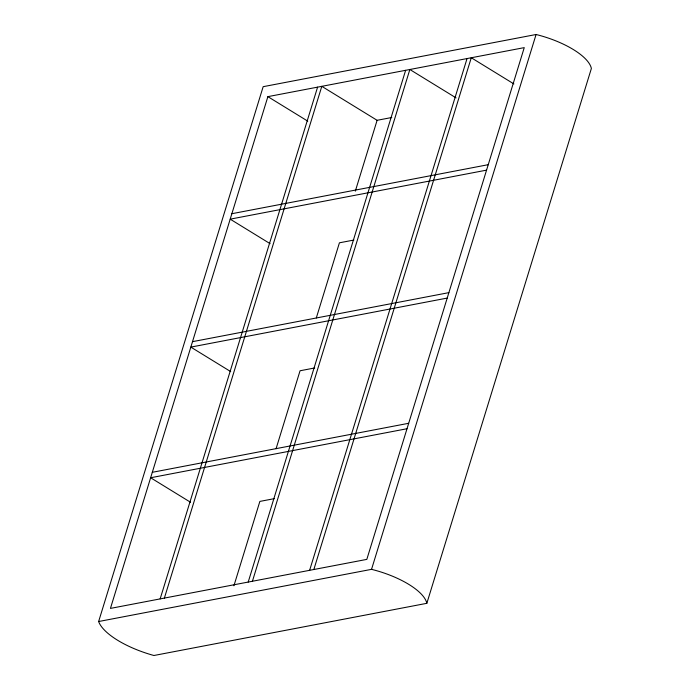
<?xml version="1.0" encoding="UTF-8"?>
<svg xmlns="http://www.w3.org/2000/svg" width="690" height="690" viewBox="0 0 690 690"><rect width="100%" height="100%" fill="white"/><g stroke="black" fill="none" stroke-linecap="round" stroke-linejoin="round"><path stroke-width="1.03" d="M98.627 621.526L263.166 86.681L536.078 34.5A55.554 20.536 17.1 0 1 591.373 68.474L426.834 603.319L153.922 655.5A60.108 22.227 17.1 0 1 98.627 621.526L371.539 569.345A55.554 20.536 17.1 0 1 426.834 603.319M267.884 96.643L110.443 608.399L366.821 559.383L524.253 47.627L267.884 96.643L307.766 121.147M160.149 598.894L317.59 87.138M164.375 598.092L321.807 86.336L377.111 120.302L391.782 117.498M233.919 585.767L259.863 501.414L274.335 498.646M276.06 448.759L300.055 370.763L314.726 367.96M316.305 317.961L339.42 242.811L353.892 240.042M355.315 191.156L377.111 120.302M248.202 582.067L405.634 70.311M252.419 581.256L409.851 69.5L456.09 97.902M309.62 570.32L467.052 58.564M313.838 569.509L471.279 57.753L513.886 83.93M371.539 569.345L536.078 34.5M231.866 213.71L488.244 164.686M486.571 170.137L230.193 219.153L270.083 243.656M192.501 341.662L448.88 292.638M447.206 298.08L190.828 347.105L230.719 371.608M152.309 472.305L408.687 423.289M407.014 428.731L150.636 477.756L190.526 502.26"/></g></svg>
